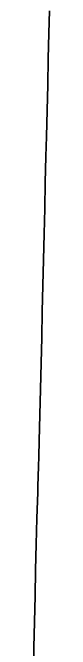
# Model space of a CAD drawing. Header units: inches. Extents: x 141448 to 685535, y 3466439 to 4099221.
# Drawn here: x 285783 to 286776, y 3821939 to 3861551 of the extents above; entities that cross this region are included whole.
import ezdxf

# ---------------------------------------------------------------- set-up
doc = ezdxf.new("R2010")
doc.units = ezdxf.units.IN
doc.header["$MEASUREMENT"] = 0
doc.layers.add('az_county', color=7, linetype='Continuous')

msp = doc.modelspace()

# ---------------------------------------------------------------- linework, layer by layer
at = {"layer": 'az_county'}
for points in [[(286776.28125, 3861667), (286739.375, 3860281.25), (286701.9375, 3858677.25), (286663.75, 3857067.5), (286626.34375, 3855463.75), (286585.75, 3853856), (286555.53125, 3852594.75), (286516.125, 3850982.25), (286477.34375, 3849374.75), (286436.53125, 3847802), (286437.84375, 3847789), (286402.53125, 3846180.5), (286402.34375, 3846174.5), (286366.34375, 3844571.5), (286326.53125, 3842966), (286291.34375, 3841348.5), (286291.25, 3841343), (286249.75, 3839739.5), (286211.625, 3838130.5), (286171.78125, 3836518.75), (286129.46875, 3834913), (286106.375, 3833937.25), (286090.28125, 3833306.25), (286054.375, 3832090.25), (286042.875, 3831700.25), (285997.28125, 3830093.75), (285974.78125, 3829277.5), (285952.78125, 3828478.25), (285915.0625, 3826871.5), (285880.65625, 3825273.25), (285843.875, 3823652.25), (285812.875, 3822043.5), (285782.5625, 3820436.75)], [(285782.5625, 3820436.75), (285812.875, 3822043.5), (285843.875, 3823652.25), (285880.65625, 3825273.25), (285915.0625, 3826871.5), (285952.78125, 3828478.25), (285974.78125, 3829277.5), (285997.28125, 3830093.75), (286042.875, 3831700.25), (286054.375, 3832090.25), (286090.28125, 3833306.25), (286106.375, 3833937.25), (286129.46875, 3834913), (286171.78125, 3836518.75), (286211.625, 3838130.5), (286249.75, 3839739.5), (286291.25, 3841343), (286291.34375, 3841348.5), (286326.53125, 3842966), (286366.34375, 3844571.5), (286402.34375, 3846174.5), (286402.53125, 3846180.5), (286437.84375, 3847789), (286436.53125, 3847802), (286477.34375, 3849374.75), (286516.125, 3850982.25), (286555.53125, 3852594.75), (286585.75, 3853856), (286626.34375, 3855463.75), (286663.75, 3857067.5), (286701.9375, 3858677.25), (286739.375, 3860281.25), (286776.28125, 3861667)]]:
    msp.add_lwpolyline(points, dxfattribs=at)

doc.saveas('drawing.dxf')
